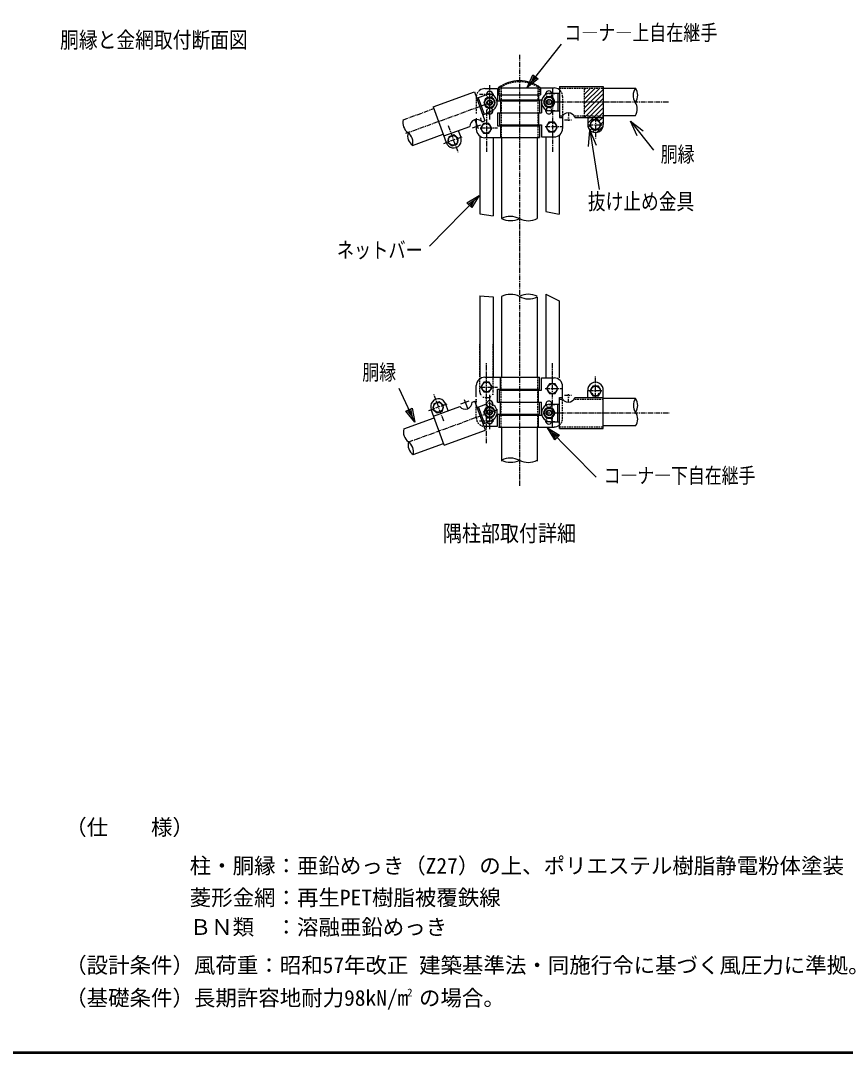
# Model space of a CAD drawing. Units: millimetres, scale not verified. Extents: x -4425 to 4425, y -3150 to 3150.
# Drawn here: x 0 to 2522, y -2925 to 234 of the extents above; entities that cross this region are included whole.
import ezdxf
from ezdxf.enums import TextEntityAlignment as Align

# ---------------------------------------------------------------- set-up
doc = ezdxf.new("R2010")
doc.units = ezdxf.units.MM
doc.header["$LTSCALE"] = 20
for name, pattern in [('USER1', [1.125, 0.75, -0.125, 0.125, -0.125]), ('USER2', [0.375, 0.25, -0.125]), ('USER3', [1.01, 0.5, -0.25, 0.01, -0.25]), ('USER4', [1.27, 0.5, -0.25, 0.01, -0.25, 0.01, -0.25]), ('USER5', [0.26, 0.01, -0.25])]:
    doc.linetypes.add(name, pattern=pattern)
for name, color, linetype, lineweight in [('0-2_2', 7, 'Continuous', 25), ('0-3_1', 7, 'Continuous', 25), ('0-4_0', 7, 'Continuous', 25), ('0-C_WAKU', 7, 'Continuous', 25), ('0-D_D-TTL-TXT', 7, 'Continuous', 25)]:
    doc.layers.add(name, color=color, linetype=linetype, lineweight=lineweight)
doc.styles.add('ＭＳ ゴシック', font='')
doc.styles.get('ＭＳ ゴシック').set_extended_font_data('MS Gothic')

# ---------------------------------------------------------------- blocks, each defined once
blk = doc.blocks.new('C13')
at = {"layer": '0-3_1', "color": 4}
blk.add_line((115639.3, 39226), (114672.9, 41278.4), dxfattribs=at)
blk.add_lwpolyline([(115471.4, 40075.4), (115639.3, 39226), (115091.4, 39896.5)], close=True, dxfattribs=at)
blk.add_lwpolyline([(115376.4, 40030.7), (115460.3, 39605.9), (115186.4, 39941.2)], dxfattribs=at)
blk = doc.blocks.new('C14')
at = {"layer": '0-3_1', "color": 4}
blk.add_line((119560.5, 53094.6), (116540.5, 49993.9), dxfattribs=at)
blk.add_lwpolyline([(118824, 52639.4), (119560.5, 53094.6), (119124.9, 52346.4)], close=True, dxfattribs=at)
blk.add_lwpolyline([(118899.2, 52566.2), (119267.5, 52793.8), (119049.7, 52419.6)], dxfattribs=at)
blk = doc.blocks.new('C15')
at = {"layer": '0-3_1', "color": 4}
blk.add_line((123744.2, 38877.2), (126733.6, 35861.3), dxfattribs=at)
blk.add_lwpolyline([(124186.4, 38132.7), (123744.2, 38877.2), (124484.7, 38428.4)], close=True, dxfattribs=at)
blk.add_lwpolyline([(124260.9, 38206.7), (124039.8, 38578.9), (124410.1, 38354.5)], dxfattribs=at)
blk = doc.blocks.new('C16')
at = {"layer": '0-3_1', "color": 4}
blk.add_line((122499.1, 59687.7), (124602.2, 62344.9), dxfattribs=at)
blk.add_lwpolyline([(123185.1, 60216.1), (122499.1, 59687.7), (122855.8, 60476.7)], close=True, dxfattribs=at)
blk.add_lwpolyline([(123102.7, 60281.2), (122759.8, 60017.1), (122938.1, 60411.6)], dxfattribs=at)
blk = doc.blocks.new('C17')
at = {"layer": '0-3_1', "color": 4}
blk.add_line((128813.4, 57642.3), (130236.4, 55863.6), dxfattribs=at)
blk.add_lwpolyline([(129225.7, 56742.7), (128813.4, 57642.3), (129600.5, 57042.6)], dxfattribs=at)

msp = doc.modelspace()

# ---------------------------------------------------------------- linework, layer by layer
at = {"layer": '0-2_2'}
for points in [[(1450.9, -16.78), (1442.32, -1.94), (1425.18, -1.94), (1416.61, -16.78), (1425.18, -31.63), (1442.32, -31.63)], [(1633.04, -14.85), (1624.47, -0.01), (1607.32, -0.01), (1598.75, -14.85), (1607.32, -29.7), (1624.47, -29.7)], [(1450.9, -963.91), (1442.32, -978.76), (1425.18, -978.76), (1416.61, -963.91), (1425.18, -949.07), (1442.32, -949.07)], [(1633.04, -965.84), (1624.47, -980.69), (1607.32, -980.69), (1598.75, -965.84), (1607.32, -950.99), (1624.47, -950.99)]]:
    msp.add_lwpolyline(points, close=True, dxfattribs=at)
at = {"layer": '0-2_2', "color": 2}
for points in [[(1440.46, -95.4), (1431.89, -80.55), (1414.75, -80.55), (1406.18, -95.4), (1414.75, -110.24), (1431.89, -110.24)], [(1641.1, -91.45), (1632.53, -76.6), (1615.39, -76.6), (1606.82, -91.45), (1615.39, -106.29), (1632.53, -106.29)], [(1774.48, -84.53), (1765.91, -69.68), (1748.77, -69.68), (1740.2, -84.53), (1748.77, -99.37), (1765.91, -99.37)], [(1337.95, -126.57), (1324.82, -115.55), (1308.71, -121.42), (1305.73, -138.3), (1318.87, -149.32), (1334.98, -143.45)], [(1441.53, -887.03), (1432.96, -872.18), (1415.82, -872.18), (1407.24, -887.03), (1415.82, -901.87), (1432.96, -901.87)], [(1642.41, -891.56), (1633.84, -876.72), (1616.7, -876.72), (1608.13, -891.56), (1616.7, -906.41), (1633.84, -906.41)], [(1774.84, -898.99), (1766.27, -884.14), (1749.13, -884.14), (1740.56, -898.99), (1749.13, -913.83), (1766.27, -913.83)], [(1292.59, -943.31), (1279.46, -932.29), (1263.35, -938.15), (1260.37, -955.04), (1273.5, -966.05), (1289.61, -960.19)]]:
    msp.add_lwpolyline(points, close=True, dxfattribs=at)
at = {"layer": '0-2_2'}
for centre, radius in [((1433.75, -16.78), 14.85), ((1433.75, -16.78), 6.86), ((1615.9, -14.85), 14.85), ((1615.9, -14.85), 6.86), ((1433.75, -963.91), 14.85), ((1433.75, -963.91), 6.86), ((1615.9, -965.84), 14.85), ((1615.9, -965.84), 6.86)]:
    msp.add_circle(centre, radius, dxfattribs=at)
at = {"layer": '0-2_2', "color": 4}
for centre in [(1433.75, -16.78), (1615.9, -14.85), (1433.75, -963.91), (1615.9, -965.84)]:
    msp.add_circle(centre, 8.57, dxfattribs=at)
at = {"layer": '0-2_2', "color": 2}
for centre in [(1423.32, -95.4), (1623.96, -91.45), (1757.34, -84.53), (1321.84, -132.43), (1424.39, -887.03), (1625.27, -891.56), (1757.7, -898.99), (1276.48, -949.17)]:
    msp.add_circle(centre, 14.85, dxfattribs=at)
at = {"layer": '0-3_1', "color": 2, "linetype": 'USER1'}
for p, q in [((1525.07, 129.97), (1525.07, -1189.39)), ((1433.64, 36.36), (1433.64, -70.78)), ((1625.69, 28.25), (1625.69, -166.73)), ((1178.06, -110.51), (1453.96, -10.09)), ((1603.29, -14.58), (1981.77, -14.58)), ((1424.26, -43.51), (1424.26, -166.73)), ((1757.47, -61.71), (1757.47, -126.05)), ((1307.29, -86.91), (1337.03, -168.61)), ((1405.1, -93.87), (1457.57, -93.87)), ((1603.2, -89.61), (1656.76, -89.61)), ((1734.75, -84.53), (1781.9, -84.53)), ((1293.47, -141.48), (1349.44, -121.11)), ((1424.26, -1058.78), (1424.26, -813.96)), ((1625.69, -1008.94), (1625.69, -813.96)), ((1757.47, -918.94), (1757.47, -854.6)), ((1293.48, -991.24), (1263.74, -909.54)), ((1405.1, -886.83), (1457.57, -886.83)), ((1433.64, -910.85), (1433.64, -1017.99)), ((1603.2, -891.08), (1656.76, -891.08)), ((1734.09, -897.51), (1781.05, -897.51)), ((1247.81, -958.32), (1303.78, -937.95)), ((1186.34, -1054.72), (1457.88, -955.88)), ((1603.29, -966.11), (1983.87, -966.11))]:
    msp.add_line(p, q, dxfattribs=at)
at = {"layer": '0-3_1'}
for p, q in [((1647.12, 32.53), (1647.12, -61.75)), ((1647.12, 32.53), (1781.04, 32.53)), ((1781.04, 32.53), (1781.04, -83.18)), ((1261.49, -29.98), (1387.34, 15.83)), ((1387.34, 15.83), (1419.59, -72.77)), ((1394.3, -3.3), (1433.39, 10.93)), ((1418.99, 26.13), (1457.57, 26.13)), ((1457.57, 26.13), (1457.57, -11.37)), ((1460.56, 28.28), (1631.14, 28.28)), ((1460.56, 28.28), (1460.56, 6.85)), ((1460.56, 6.85), (1589.56, 6.85)), ((1463.9, 6.82), (1463.9, -8.18)), ((1582.92, 6.85), (1582.92, -8.15)), ((1589.56, 28.28), (1589.56, 6.85)), ((1620.33, 12.18), (1647.12, 12.18)), ((1642.19, 12.18), (1642.19, -41.4)), ((1781.04, 27.21), (1879.84, 27.21)), ((1261.41, -30.04), (1300.99, -138.77)), ((1398.93, -1.61), (1417.26, -51.95)), ((1457.56, -11.37), (1586.14, -11.37)), ((1463.99, -8.15), (1592.57, -8.15)), ((1467.21, -11.37), (1467.21, -47.8)), ((1470.64, -8.15), (1470.64, -11.37)), ((1579.49, -8.15), (1579.49, -11.37)), ((1586.14, -11.37), (1586.14, -47.79)), ((1592.57, -8.15), (1592.57, -47.79)), ((1412.62, -53.64), (1439.61, -43.82)), ((1457.56, -47.8), (1457.57, -87.44)), ((1457.57, -47.8), (1592.57, -47.79)), ((1457.57, -47.8), (1586.14, -47.8)), ((1463.99, -47.8), (1463.99, -84.22)), ((1582.92, -47.79), (1582.92, -84.22)), ((1620.33, -41.4), (1647.12, -41.4)), ((1647.12, -61.75), (1654.36, -61.75)), ((1656.76, -57.26), (1656.76, -96.04)), ((1694.28, -61.75), (1781.04, -61.75)), ((1733.9, -61.75), (1733.9, -83.18)), ((1781.04, -56.37), (1879.45, -56.37)), ((1293.74, -118.58), (1373.42, -89.57)), ((1381.56, -93.45), (1406.56, -84.35)), ((1388.63, -69.17), (1398.38, -95.96)), ((1393.19, -63.9), (1393.19, -98.18)), ((1411.2, -75.82), (1419.59, -72.77)), ((1457.56, -87.44), (1586.14, -87.44)), ((1463.99, -84.22), (1592.57, -84.22)), ((1467.21, -87.44), (1467.21, -123.87)), ((1470.64, -84.22), (1470.64, -87.44)), ((1579.49, -84.22), (1579.49, -87.44)), ((1586.14, -87.44), (1586.14, -123.87)), ((1592.57, -84.22), (1592.57, -121.72)), ((1198.48, -147.55), (1291.82, -113.57)), ((1338.03, -102.45), (1345.36, -122.59)), ((1404.12, -119.22), (1404.12, -356.44)), ((1418.99, -123.87), (1586.14, -123.87)), ((1444.83, -123.87), (1444.83, -363.01)), ((1470.64, -123.87), (1470.64, -371.3)), ((1579.49, -123.87), (1579.49, -371.01)), ((1592.57, -121.72), (1631.14, -121.72)), ((1605.33, -121.72), (1605.33, -349.48)), ((1646.04, -116.93), (1646.04, -358.21)), ((1404.12, -356.44), (1444.83, -363.01)), ((1605.33, -349.48), (1646.04, -358.21)), ((1404.12, -607.76), (1404.12, -856.83)), ((1404.12, -607.76), (1444.83, -610.47)), ((1444.83, -610.47), (1444.83, -856.83)), ((1470.64, -609.39), (1470.64, -856.83)), ((1579.49, -610.49), (1579.49, -856.83)), ((1605.33, -603.08), (1605.33, -858.97)), ((1605.33, -603.08), (1646.04, -623.44)), ((1646.04, -623.44), (1646.04, -858.97)), ((1393.19, -916.8), (1393.19, -882.51)), ((1418.99, -856.83), (1586.14, -856.83)), ((1467.21, -893.26), (1467.21, -856.83)), ((1586.14, -893.26), (1586.14, -856.83)), ((1592.57, -858.97), (1631.14, -858.97)), ((1592.57, -896.47), (1592.57, -858.97)), ((1457.56, -932.9), (1457.57, -893.26)), ((1457.56, -893.26), (1586.14, -893.26)), ((1463.99, -932.9), (1463.99, -896.47)), ((1463.99, -896.47), (1592.57, -896.47)), ((1470.64, -893.26), (1470.64, -896.47)), ((1579.49, -893.26), (1579.49, -896.47)), ((1582.92, -932.9), (1582.92, -896.47)), ((1656.76, -923.43), (1656.76, -884.65)), ((1733.9, -918.94), (1733.9, -897.51)), ((1781.04, -1013.23), (1781.04, -897.51)), ((1262.74, -975.69), (1342.43, -946.69)), ((1307.04, -959.57), (1299.71, -939.43)), ((1380.2, -932.94), (1388.59, -929.89)), ((1420.84, -1018.49), (1388.59, -929.89)), ((1395.55, -949.02), (1422.54, -939.19)), ((1418.51, -997.67), (1400.18, -947.33)), ((1421.26, -918.94), (1427.69, -918.94)), ((1457.57, -932.9), (1586.14, -932.9)), ((1457.57, -932.9), (1592.57, -932.9)), ((1467.21, -969.33), (1467.21, -932.9)), ((1586.14, -969.33), (1586.14, -932.9)), ((1592.57, -972.54), (1592.57, -932.9)), ((1620.33, -939.3), (1647.12, -939.3)), ((1642.19, -992.87), (1642.19, -939.3)), ((1647.12, -1013.23), (1647.12, -918.94)), ((1647.12, -918.94), (1654.36, -918.94)), ((1694.28, -918.94), (1781.04, -918.94)), ((1880.3, -922.19), (1781.02, -922.19)), ((1294.89, -1064.29), (1255.31, -955.56)), ((1457.56, -969.33), (1586.14, -969.33)), ((1457.57, -1006.83), (1457.57, -969.33)), ((1463.9, -987.51), (1463.9, -972.51)), ((1463.99, -972.54), (1592.57, -972.54)), ((1470.64, -969.33), (1470.64, -972.54)), ((1579.49, -969.33), (1579.49, -972.54)), ((1582.92, -1008.97), (1582.92, -972.54)), ((1171.19, -1014.72), (1264.48, -980.76)), ((1413.87, -999.36), (1439.04, -990.2)), ((1418.99, -1006.83), (1457.57, -1006.83)), ((1460.56, -1008.97), (1631.14, -1008.97)), ((1463.99, -1008.97), (1463.99, -987.54)), ((1470.64, -1008.97), (1470.64, -1113.97)), ((1579.49, -1008.97), (1579.49, -1113.97)), ((1620.33, -992.87), (1647.12, -992.87)), ((1880.34, -1005.76), (1781.01, -1005.76)), ((1294.98, -1064.29), (1420.84, -1018.49)), ((1647.12, -1013.23), (1781.04, -1013.23)), ((1199.73, -1093.27), (1293.07, -1059.3))]:
    msp.add_line(p, q, dxfattribs=at)
at = {"layer": '0-3_1', "color": 4, "linetype": 'USER2'}
for p, q in [((1393.19, 0.39), (1393.19, -50.57)), ((1468.92, 28.28), (1468.92, -13.51)), ((1581.21, 28.28), (1581.21, -13.51)), ((1647.12, 27.6), (1781.04, 27.6)), ((1656.76, 2.53), (1656.76, -57.26)), ((1723.04, 27.6), (1723.04, -61.75)), ((1468.92, -15.65), (1468.92, -79.94)), ((1581.21, -15.65), (1581.21, -79.94)), ((1694.28, -56.83), (1781.04, -56.83)), ((1405.69, -63.68), (1410.25, -76.2)), ((1468.92, -82.08), (1468.92, -123.87)), ((1581.21, -82.08), (1581.21, -123.87)), ((1404.12, -901.8), (1404.12, -755.46)), ((1444.83, -901.8), (1444.83, -756.04)), ((1468.92, -898.61), (1468.92, -856.83)), ((1581.21, -898.61), (1581.21, -856.83)), ((1468.92, -965.04), (1468.92, -900.76)), ((1581.21, -965.04), (1581.21, -900.76)), ((1393.19, -981.08), (1393.19, -930.12)), ((1656.76, -983.23), (1656.76, -923.43)), ((1694.28, -923.87), (1781.04, -923.87)), ((1468.92, -1008.97), (1468.92, -967.19)), ((1581.21, -1008.97), (1581.21, -967.19)), ((1647.12, -1008.3), (1781.04, -1008.3))]:
    msp.add_line(p, q, dxfattribs=at)
at = {"layer": '0-3_1', "color": 4, "linetype": 'USER3'}
for p, q in [((1403.04, 8.96), (1446.84, 8.96)), ((1603.2, 11.1), (1642.19, 11.1)), ((1603.2, -40.32), (1642.19, -40.32)), ((1647.12, -56.83), (1654.36, -56.83)), ((1674.97, -48.12), (1674.97, -72.47)), ((1662.82, -69.54), (1684.25, -69.54)), ((1662.82, -911.15), (1684.25, -911.15)), ((1674.97, -932.57), (1674.97, -908.23)), ((1603.2, -940.37), (1642.19, -940.37)), ((1647.12, -923.87), (1654.36, -923.87)), ((1603.2, -991.8), (1642.19, -991.8))]:
    msp.add_line(p, q, dxfattribs=at)
at = {"layer": '0-3_1', "color": 4, "linetype": 'USER5'}
for p, q in [((1463.99, 28.28), (1463.99, 6.85)), ((1586.14, 28.28), (1586.14, 6.85)), ((1393.19, -930.12), (1393.19, -916.8))]:
    msp.add_line(p, q, dxfattribs=at)
at = {"layer": '0-3_1', "linetype": 'USER1'}
msp.add_line((1169.94, -69), (1263.23, -35.04), dxfattribs=at)
at = {"layer": '0-3_1', "color": 4}
msp.add_line((1740.75, -101.25), (1768.33, -282.38), dxfattribs=at)
at = {"layer": '0-3_1', "color": 2}
for p, q in [((1346.17, -938.49), (1371.17, -929.39)), ((1367.19, -952.54), (1357.44, -925.75))]:
    msp.add_line(p, q, dxfattribs=at)
at = {"layer": '0-3_1', "color": 2, "linetype": 'USER3'}
msp.add_line((1403.04, -989.65), (1446.84, -989.65), dxfattribs=at)
at = {"layer": '0-3_1', "color": 4}
msp.add_lwpolyline([(1736.11, -150.51), (1740.75, -101.25), (1759.84, -146.89)], dxfattribs=at)
at = {"layer": '0-3_1'}
for centre, radius, start, end in [((1524.86, -54.2), 104.59, 51.82182, 128.01347), ((1418.9, 0.39), 25.71, 90.00029, 127.81393), ((1433.76, 8.5), 9.64, 2.71939, 177.28215), ((1429.99, -16.81), 26.79, 70.08633, 90.35266), ((1430.09, -16.78), 26.79, 269.64734, 70.08634), ((1619.13, -14.88), 26.79, 87.4372, 272.5628), ((1615.06, 9.78), 9.64, 7.87286, 172.12701), ((1615.9, -14.85), 16.61, 63.37547, 116.62454), ((1631.04, 2.53), 25.71, 51.3178, 90.00014), ((1909.33, 5.57), 36.84, 144.02304, 214.36555), ((1850.03, 5.57), 36.84, 325.63415, 35.97696), ((1433.75, -16.78), 16.61, 123.37549, 176.62463), ((1433.75, -16.78), 16.61, 183.37537, 236.62476), ((1433.75, -16.78), 16.61, 63.37547, 116.62454), ((1433.75, -16.78), 16.61, 3.37538, 56.6245), ((1433.75, -16.78), 16.61, 303.37524, 356.62451), ((1615.9, -14.85), 16.61, 123.37549, 176.62463), ((1615.9, -14.85), 16.61, 183.37537, 236.62476), ((1615.9, -14.85), 16.61, 243.37546, 296.62454), ((1615.9, -14.85), 16.61, 3.37538, 56.6245), ((1615.9, -14.85), 16.61, 303.37524, 356.62451), ((1847.67, -36.09), 37.7, 327.4638, 33.60266), ((1434.32, -42.34), 9.64, 187.1346, 352.86703), ((1433.75, -16.78), 16.61, 243.37546, 296.62454), ((1615.06, -41.27), 9.64, 174.39186, 5.60812), ((1674.32, -69.54), 21.43, 21.31086, 158.68915), ((1205.56, -78.38), 36.84, 165.25534, 234.36762), ((1394.85, -89.68), 21.43, 40.28647, 179.71504), ((1218.22, -118.26), 35.14, 163.75481, 236.24261), ((1161.86, -138.61), 37.7, 345.95721, 53.60388), ((1323.68, -131.8), 23.57, 197.00066, 23.0018), ((1418.9, -98.18), 25.71, 180, 270), ((1631.04, -96.04), 25.71, 270, 0), ((1497.73, -314.5), 62.93, 244.01972, 295.9826), ((1497.4, -426.46), 61.54, 63.27, 115.83704), ((1552.23, -320.2), 57.66, 241.91358, 298.0845), ((1497.73, -666.2), 62.93, 64.0173, 115.98018), ((1552.34, -663.26), 60.39, 63.44981, 117.25411), ((1552.34, -556.55), 60.39, 242.74581, 296.55011), ((1418.9, -882.51), 25.71, 90, 180), ((1631.04, -884.65), 25.71, 0, 90), ((1757.57, -895.45), 23.57, 354.96887, 185.03107), ((1749.6, -889.25), 2.14, 90, 180), ((1749.6, -905.32), 2.14, 180, 270), ((1765.67, -889.25), 2.14, 0, 90), ((1765.67, -905.32), 2.14, 270, 0), ((1277.18, -946.32), 23.57, 17.00085, 203.00014), ((1358.77, -932.83), 21.43, 220.28522, 359.71512), ((1434.32, -938.35), 9.64, 7.13244, 172.86487), ((1433.75, -963.91), 16.61, 63.37527, 116.62436), ((1430.09, -963.91), 26.79, 289.91351, 90.35251), ((1619.13, -965.81), 26.79, 87.43715, 272.56274), ((1615.06, -939.43), 9.64, 354.39206, 185.60834), ((1674.32, -911.15), 21.43, 201.31079, 338.68909), ((1910.32, -943.18), 36.84, 145.2556, 214.36623), ((1850.03, -943.18), 36.84, 325.63354, 34.74417), ((1433.75, -963.91), 16.61, 123.37523, 176.62463), ((1433.75, -963.91), 16.61, 183.37537, 236.62451), ((1433.75, -963.91), 16.61, 243.37563, 296.62469), ((1433.75, -963.91), 16.61, 3.37536, 56.62463), ((1433.75, -963.91), 16.61, 303.37524, 356.62436), ((1615.9, -965.84), 16.61, 123.37523, 176.62463), ((1615.9, -965.84), 16.61, 183.37537, 236.62451), ((1615.9, -965.84), 16.61, 63.37527, 116.62436), ((1615.9, -965.84), 16.61, 3.37536, 56.62463), ((1615.9, -965.84), 16.61, 303.37524, 356.62436), ((1851.78, -984.99), 35.14, 323.75809, 36.24469), ((1433.76, -989.2), 9.64, 182.71822, 357.28098), ((1429.99, -963.88), 26.79, 269.64725, 289.91357), ((1615.06, -990.48), 9.64, 187.87315, 352.12732), ((1615.9, -965.84), 16.61, 243.37563, 296.62469), ((1631.04, -983.23), 25.71, 269.99976, 308.6821), ((1206.81, -1024.1), 36.84, 165.25581, 234.36693), ((1219.47, -1063.98), 35.14, 163.75499, 236.2424), ((1163.11, -1084.33), 37.7, 345.95752, 53.60352), ((1497.4, -1165.75), 61.54, 63.27, 115.83704), ((1497.73, -1053.78), 62.93, 244.01972, 295.9826), ((1552.23, -1059.48), 57.66, 241.91358, 298.0845)]:
    msp.add_arc(centre, radius, start, end, dxfattribs=at)
at = {"layer": '0-3_1', "color": 4, "linetype": 'USER2'}
for centre, radius, start, end in [((1525.13, -59.38), 106.48, 54.91736, 125.34429), ((1418.9, 0.39), 25.71, 127.81393, 180), ((1433.76, 8.5), 9.64, 177.28215, 2.71939), ((1615.06, 9.78), 9.64, 172.12701, 7.87286), ((1631.04, 2.53), 25.71, 0, 51.3178), ((1615.06, -41.27), 9.64, 5.60812, 174.39186), ((1615.06, -939.43), 9.64, 185.60794, 354.39166), ((1418.9, -981.08), 25.71, 180, 269.9997), ((1615.06, -990.48), 9.64, 352.12686, 187.87268), ((1631.04, -983.23), 25.71, 308.68219, 0)]:
    msp.add_arc(centre, radius, start, end, dxfattribs=at)
at = {"layer": '0-3_1', "color": 4, "linetype": 'USER4'}
for centre, radius, start, end in [((1434.32, -42.34), 9.64, 352.86703, 187.13458), ((1421.26, -901.8), 17.14, 180, 270), ((1427.69, -901.8), 17.14, 270, 0), ((1434.32, -938.35), 9.64, 172.86487, 7.13242)]:
    msp.add_arc(centre, radius, start, end, dxfattribs=at)
at = {"layer": '0-3_1', "color": 4, "linetype": 'USER5'}
msp.add_arc((1433.76, -989.2), 9.64, 357.28043, 182.71765, dxfattribs=at)
at = {"layer": '0-4_0'}
for p, q in [((1723.04, 22.47), (1728.18, 27.6)), ((1723.04, 8.33), (1742.32, 27.6)), ((1723.04, -5.81), (1756.46, 27.6)), ((1742.56, -14.58), (1781.04, 23.9)), ((1756.7, -14.58), (1781.04, 9.76)), ((1723.04, -34.1), (1742.56, -14.58)), ((1723.04, -48.24), (1756.7, -14.58)), ((1742.74, -56.83), (1781.04, -18.52)), ((1733.9, -65.67), (1737.81, -61.75)), ((1733.9, -79.81), (1751.96, -61.75)), ((1737.81, -61.75), (1742.74, -56.83)), ((1751.96, -61.75), (1756.88, -56.83)), ((1756.88, -56.83), (1781.04, -32.66)), ((1735.31, -92.54), (1741.34, -86.51)), ((1762.78, -107.5), (1780.44, -89.83)), ((1773.43, -82.71), (1781.04, -75.09)), ((1740.8, -101.19), (1746.52, -95.48)), ((1749.41, -106.72), (1756.76, -99.37))]:
    msp.add_line(p, q, dxfattribs=at)
for points in [[(1723.04, -19.95), (1728.42, -14.58), (1770.6, 27.6)], [(1723.67, -61.75), (1728.6, -56.83), (1770.84, -14.58), (1781.04, -4.38)], [(1758.17, -69.68), (1766.1, -61.75), (1771.03, -56.83), (1781.04, -46.81)], [(1768.25, -73.74), (1780.24, -61.75), (1781.04, -60.95)]]:
    msp.add_lwpolyline(points, dxfattribs=at)
msp.add_arc((1757.47, -84.53), 23.65, 175.28269, 4.71731, dxfattribs=at)
at = {"layer": '0-C_WAKU'}
msp.add_lwpolyline([(-4050.09, 2925), (4199.91, 2925), (4199.91, -2925), (-4050.09, -2925)], close=True, dxfattribs=at)
for points in [[(4197.91, 2923), (4197.91, -2923), (-4048.09, -2923)], [(4195.91, 2921), (4195.91, -2921), (-4046.09, -2921)]]:
    msp.add_lwpolyline(points, dxfattribs=at)

# ---------------------------------------------------------------- block references
at = {"layer": '0-4_0', "xscale": 0.05, "yscale": 0.05}
for name in ['C16', 'C17', 'C14', 'C13', 'C15']:
    msp.add_blockref(name, (-4576.55, -2955.11), dxfattribs=at)

# ---------------------------------------------------------------- texts
at = {"layer": '0-3_1', "color": 4, "style": 'ＭＳ ゴシック'}
for s, height, width, p in [('コ―ナ―上自在継手', 47.65, 0.8, (1662.41, 159.26)), ('胴縁と金網取付断面図', 49.48, 0.85, (120.53, 135.6)), ('胴縁', 47.36, 0.8, (1956.98, -212.45)), ('抜け止め金具', 49.67, 0.8, (1734.23, -358.66)), ('ネットバー', 48.17, 0.8, (966.61, -506.09)), ('胴縁', 47.36, 0.8, (1044.54, -879.46)), ('コ―ナ―下自在継手', 47.24, 0.8, (1782.69, -1195.15)), ('隅柱部取付詳細', 50.15, 0.85, (1291.1, -1374.18))]:
    msp.add_text(s, height=height, dxfattribs=dict(at, width=width)).set_placement(p, align=Align.BOTTOM_LEFT)
at = {"layer": '0-D_D-TTL-TXT', "style": 'ＭＳ ゴシック'}
for s, height, p in [('（仕\u3000\u3000様）', 48.09, (136.12, -2271.84)), ('柱・胴縁：亜鉛めっき（Z27）の上、ポリエステル樹脂静電粉体塗装', 48.09, (516.88, -2389.46)), ('菱形金網：再生PET樹脂被覆鉄線', 48.09, (516.88, -2487.05)), ('ＢＮ類\u3000：溶融亜鉛めっき', 48.09, (516.88, -2577.14)), ('（設計条件）風荷重：昭和57年改正 建築基準法・同施行令に基づく風圧力に準拠。', 48.09, (136.12, -2693.89)), ('（基礎条件）長期許容地耐力98kN/m の場合。', 48.09, (136.12, -2793.89)), ('2', 24.05, (1181.59, -2758.08))]:
    msp.add_text(s, height=height, dxfattribs=at).set_placement(p, align=Align.BOTTOM_LEFT)

doc.saveas('drawing.dxf')
